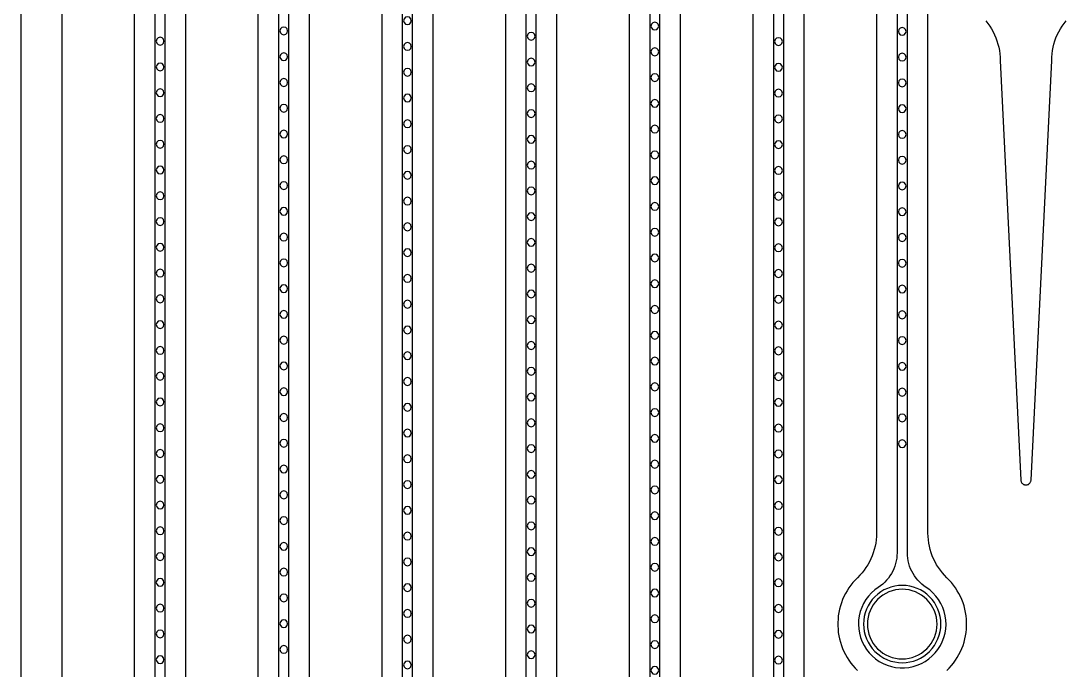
# Model space of a CAD drawing. Header units: metres. Extents: x -1805 to 1655, y -683 to 39617.
# Drawn here: x 2 to 204.8, y 689.5 to 815.4 of the extents above; entities that cross this region are included whole.
import ezdxf

# ---------------------------------------------------------------- set-up
doc = ezdxf.new("R2010")
doc.units = ezdxf.units.M
for name, color, linetype in [('Etching', 5, 'CONTINUOUS'), ('IONP', 7, 'CONTINUOUS'), ('Metal', 4, 'CONTINUOUS'), ('pad_etching', 1, 'CONTINUOUS'), ('PEDOT_SIROF', 6, 'CONTINUOUS')]:
    doc.layers.add(name, color=color, linetype=linetype)

msp = doc.modelspace()

# ---------------------------------------------------------------- linework, layer by layer
at = {"layer": 'Etching'}
for points in [[(24, 9134.24), (24, -45.85)], [(34, -45.85), (34, 9134.24)], [(48, 9134.24), (48, 81.13)], [(58, 81.13), (58, 9134.24)], [(72, 9134.24), (72, 208.12)], [(82, 208.12), (82, 9134.24)], [(96, 9134.24), (96, 335.1)], [(106, 335.1), (106, 9134.24)], [(120, 9134.24), (120, 462.09)], [(130, 462.09), (130, 9134.24)], [(144, 9134.24), (144, 589.07)], [(154, 589.07), (154, 9134.24)], [(168, 9134.24), (168, 716.05), (167.98, 715.41), (167.93, 714.77), (167.85, 714.13), (167.73, 713.5), (167.57, 712.88), (167.38, 712.26), (167.17, 711.66), (166.91, 711.07), (166.63, 710.49), (166.32, 709.93), (165.97, 709.38), (165.6, 708.86), (165.2, 708.35), (164.78, 707.87), (164.33, 707.41), (163.87, 706.95), (163.44, 706.47), (163.04, 705.96), (162.66, 705.43), (162.31, 704.89), (161.99, 704.33), (161.7, 703.75), (161.43, 703.15), (161.2, 702.55), (161.01, 701.93), (160.84, 701.3), (160.71, 700.67), (160.6, 700.03), (160.54, 699.38), (160.5, 698.74), (160.5, 698.09), (160.54, 697.44), (160.6, 696.8), (160.71, 696.16), (160.84, 695.52), (161.01, 694.9), (161.2, 694.28), (161.43, 693.67), (161.7, 693.08), (161.99, 692.5), (162.31, 691.94), (162.66, 691.39), (163.04, 690.86), (163.44, 690.36), (163.87, 689.87), (164.33, 689.41)], [(181.67, 689.41), (182.13, 689.87), (182.56, 690.36), (182.96, 690.86), (183.34, 691.39), (183.69, 691.94), (184.01, 692.5), (184.3, 693.08), (184.57, 693.67), (184.8, 694.28), (184.99, 694.9), (185.16, 695.52), (185.29, 696.16), (185.4, 696.8), (185.46, 697.44), (185.5, 698.09), (185.5, 698.74), (185.46, 699.38), (185.4, 700.03), (185.29, 700.67), (185.16, 701.3), (184.99, 701.93), (184.8, 702.55), (184.57, 703.15), (184.3, 703.75), (184.01, 704.33), (183.69, 704.89), (183.34, 705.43), (182.96, 705.96), (182.56, 706.47), (182.13, 706.95), (181.67, 707.41), (181.22, 707.87), (180.8, 708.35), (180.4, 708.86), (180.03, 709.38), (179.68, 709.93), (179.37, 710.49), (179.09, 711.07), (178.83, 711.66), (178.62, 712.26), (178.43, 712.88), (178.27, 713.5), (178.15, 714.13), (178.07, 714.77), (178.02, 715.41), (178, 716.05), (178, 9134.24)], [(10, -202.71), (10, 4155.73)], [(189.2, 815.46), (189.6, 814.95), (189.97, 814.43), (190.32, 813.88), (190.63, 813.32), (190.91, 812.74), (191.17, 812.15), (191.38, 811.55), (191.57, 810.93), (191.73, 810.31), (191.85, 809.68), (191.93, 809.04), (191.98, 808.4), (192, 807.75), (196, 726.35), (196.02, 726.22), (196.05, 726.1), (196.09, 725.98), (196.15, 725.87), (196.22, 725.77), (196.31, 725.67), (196.41, 725.59), (196.51, 725.52), (196.63, 725.47), (196.75, 725.43), (196.87, 725.4), (197, 725.4), (197.13, 725.4), (197.25, 725.43), (197.37, 725.47), (197.49, 725.52), (197.59, 725.59), (197.69, 725.67), (197.78, 725.77), (197.85, 725.87), (197.91, 725.98), (197.95, 726.1), (197.98, 726.22), (198, 726.35), (202, 807.75), (202.02, 808.4), (202.07, 809.04), (202.15, 809.68), (202.27, 810.31), (202.43, 810.93), (202.62, 811.55), (202.83, 812.15), (203.09, 812.74), (203.37, 813.32), (203.68, 813.88), (204.03, 814.43), (204.4, 814.95), (204.8, 815.46)]]:
    msp.add_lwpolyline(points, dxfattribs=at)
at = {"layer": 'IONP'}
for points in [[(77.75, 815.48), (77.65, 815.85), (77.38, 816.13), (77, 816.23), (76.62, 816.13), (76.35, 815.85), (76.25, 815.48), (76.35, 815.1), (76.62, 814.83), (77, 814.73), (77.38, 814.83), (77.65, 815.1), (77.75, 815.48)], [(53.75, 813.49), (53.65, 813.87), (53.38, 814.14), (53, 814.24), (52.62, 814.14), (52.35, 813.87), (52.25, 813.49), (52.35, 813.12), (52.62, 812.84), (53, 812.74), (53.38, 812.84), (53.65, 813.12), (53.75, 813.49)], [(125.75, 814.44), (125.65, 814.82), (125.38, 815.09), (125, 815.19), (124.62, 815.09), (124.35, 814.82), (124.25, 814.44), (124.35, 814.07), (124.62, 813.79), (125, 813.69), (125.38, 813.79), (125.65, 814.07), (125.75, 814.44)], [(173.75, 813.41), (173.65, 813.79), (173.38, 814.06), (173, 814.16), (172.62, 814.06), (172.35, 813.79), (172.25, 813.41), (172.35, 813.04), (172.62, 812.76), (173, 812.66), (173.38, 812.76), (173.65, 813.04), (173.75, 813.41)], [(29.75, 811.51), (29.65, 811.88), (29.38, 812.16), (29, 812.26), (28.62, 812.16), (28.35, 811.88), (28.25, 811.51), (28.35, 811.13), (28.62, 810.86), (29, 810.76), (29.38, 810.86), (29.65, 811.13), (29.75, 811.51)], [(77.75, 810.48), (77.65, 810.85), (77.38, 811.13), (77, 811.23), (76.62, 811.13), (76.35, 810.85), (76.25, 810.48), (76.35, 810.1), (76.62, 809.83), (77, 809.73), (77.38, 809.83), (77.65, 810.1), (77.75, 810.48)], [(101.75, 812.46), (101.65, 812.84), (101.38, 813.11), (101, 813.21), (100.62, 813.11), (100.35, 812.84), (100.25, 812.46), (100.35, 812.09), (100.62, 811.81), (101, 811.71), (101.38, 811.81), (101.65, 812.09), (101.75, 812.46)], [(149.75, 811.43), (149.65, 811.8), (149.38, 812.08), (149, 812.18), (148.62, 812.08), (148.35, 811.8), (148.25, 811.43), (148.35, 811.05), (148.62, 810.78), (149, 810.68), (149.38, 810.78), (149.65, 811.05), (149.75, 811.43)], [(53.75, 808.49), (53.65, 808.87), (53.38, 809.14), (53, 809.24), (52.62, 809.14), (52.35, 808.87), (52.25, 808.49), (52.35, 808.12), (52.62, 807.84), (53, 807.74), (53.38, 807.84), (53.65, 808.12), (53.75, 808.49)], [(125.75, 809.44), (125.65, 809.82), (125.38, 810.09), (125, 810.19), (124.62, 810.09), (124.35, 809.82), (124.25, 809.44), (124.35, 809.07), (124.62, 808.79), (125, 808.69), (125.38, 808.79), (125.65, 809.07), (125.75, 809.44)], [(173.75, 808.41), (173.65, 808.79), (173.38, 809.06), (173, 809.16), (172.62, 809.06), (172.35, 808.79), (172.25, 808.41), (172.35, 808.04), (172.62, 807.76), (173, 807.66), (173.38, 807.76), (173.65, 808.04), (173.75, 808.41)], [(29.75, 806.51), (29.65, 806.88), (29.38, 807.16), (29, 807.26), (28.62, 807.16), (28.35, 806.88), (28.25, 806.51), (28.35, 806.13), (28.62, 805.86), (29, 805.76), (29.38, 805.86), (29.65, 806.13), (29.75, 806.51)], [(101.75, 807.46), (101.65, 807.84), (101.38, 808.11), (101, 808.21), (100.62, 808.11), (100.35, 807.84), (100.25, 807.46), (100.35, 807.09), (100.62, 806.81), (101, 806.71), (101.38, 806.81), (101.65, 807.09), (101.75, 807.46)], [(149.75, 806.43), (149.65, 806.8), (149.38, 807.08), (149, 807.18), (148.62, 807.08), (148.35, 806.8), (148.25, 806.43), (148.35, 806.05), (148.62, 805.78), (149, 805.68), (149.38, 805.78), (149.65, 806.05), (149.75, 806.43)], [(77.75, 805.48), (77.65, 805.85), (77.38, 806.13), (77, 806.23), (76.62, 806.13), (76.35, 805.85), (76.25, 805.48), (76.35, 805.1), (76.62, 804.83), (77, 804.73), (77.38, 804.83), (77.65, 805.1), (77.75, 805.48)], [(125.75, 804.44), (125.65, 804.82), (125.38, 805.09), (125, 805.19), (124.62, 805.09), (124.35, 804.82), (124.25, 804.44), (124.35, 804.07), (124.62, 803.79), (125, 803.69), (125.38, 803.79), (125.65, 804.07), (125.75, 804.44)], [(53.75, 803.49), (53.65, 803.87), (53.38, 804.14), (53, 804.24), (52.62, 804.14), (52.35, 803.87), (52.25, 803.49), (52.35, 803.12), (52.62, 802.84), (53, 802.74), (53.38, 802.84), (53.65, 803.12), (53.75, 803.49)], [(101.75, 802.46), (101.65, 802.84), (101.38, 803.11), (101, 803.21), (100.62, 803.11), (100.35, 802.84), (100.25, 802.46), (100.35, 802.09), (100.62, 801.81), (101, 801.71), (101.38, 801.81), (101.65, 802.09), (101.75, 802.46)], [(173.75, 803.41), (173.65, 803.79), (173.38, 804.06), (173, 804.16), (172.62, 804.06), (172.35, 803.79), (172.25, 803.41), (172.35, 803.04), (172.62, 802.76), (173, 802.66), (173.38, 802.76), (173.65, 803.04), (173.75, 803.41)], [(29.75, 801.51), (29.65, 801.88), (29.38, 802.16), (29, 802.26), (28.62, 802.16), (28.35, 801.88), (28.25, 801.51), (28.35, 801.13), (28.62, 800.86), (29, 800.76), (29.38, 800.86), (29.65, 801.13), (29.75, 801.51)], [(77.75, 800.48), (77.65, 800.85), (77.38, 801.13), (77, 801.23), (76.62, 801.13), (76.35, 800.85), (76.25, 800.48), (76.35, 800.1), (76.62, 799.83), (77, 799.73), (77.38, 799.83), (77.65, 800.1), (77.75, 800.48)], [(149.75, 801.43), (149.65, 801.8), (149.38, 802.08), (149, 802.18), (148.62, 802.08), (148.35, 801.8), (148.25, 801.43), (148.35, 801.05), (148.62, 800.78), (149, 800.68), (149.38, 800.78), (149.65, 801.05), (149.75, 801.43)], [(53.75, 798.49), (53.65, 798.87), (53.38, 799.14), (53, 799.24), (52.62, 799.14), (52.35, 798.87), (52.25, 798.49), (52.35, 798.12), (52.62, 797.84), (53, 797.74), (53.38, 797.84), (53.65, 798.12), (53.75, 798.49)], [(125.75, 799.44), (125.65, 799.82), (125.38, 800.09), (125, 800.19), (124.62, 800.09), (124.35, 799.82), (124.25, 799.44), (124.35, 799.07), (124.62, 798.79), (125, 798.69), (125.38, 798.79), (125.65, 799.07), (125.75, 799.44)], [(173.75, 798.41), (173.65, 798.79), (173.38, 799.06), (173, 799.16), (172.62, 799.06), (172.35, 798.79), (172.25, 798.41), (172.35, 798.04), (172.62, 797.76), (173, 797.66), (173.38, 797.76), (173.65, 798.04), (173.75, 798.41)], [(29.75, 796.51), (29.65, 796.88), (29.38, 797.16), (29, 797.26), (28.62, 797.16), (28.35, 796.88), (28.25, 796.51), (28.35, 796.13), (28.62, 795.86), (29, 795.76), (29.38, 795.86), (29.65, 796.13), (29.75, 796.51)], [(101.75, 797.46), (101.65, 797.84), (101.38, 798.11), (101, 798.21), (100.62, 798.11), (100.35, 797.84), (100.25, 797.46), (100.35, 797.09), (100.62, 796.81), (101, 796.71), (101.38, 796.81), (101.65, 797.09), (101.75, 797.46)], [(149.75, 796.43), (149.65, 796.8), (149.38, 797.08), (149, 797.18), (148.62, 797.08), (148.35, 796.8), (148.25, 796.43), (148.35, 796.05), (148.62, 795.78), (149, 795.68), (149.38, 795.78), (149.65, 796.05), (149.75, 796.43)], [(77.75, 795.48), (77.65, 795.85), (77.38, 796.13), (77, 796.23), (76.62, 796.13), (76.35, 795.85), (76.25, 795.48), (76.35, 795.1), (76.62, 794.83), (77, 794.73), (77.38, 794.83), (77.65, 795.1), (77.75, 795.48)], [(125.75, 794.44), (125.65, 794.82), (125.38, 795.09), (125, 795.19), (124.62, 795.09), (124.35, 794.82), (124.25, 794.44), (124.35, 794.07), (124.62, 793.79), (125, 793.69), (125.38, 793.79), (125.65, 794.07), (125.75, 794.44)], [(53.75, 793.49), (53.65, 793.87), (53.38, 794.14), (53, 794.24), (52.62, 794.14), (52.35, 793.87), (52.25, 793.49), (52.35, 793.12), (52.62, 792.84), (53, 792.74), (53.38, 792.84), (53.65, 793.12), (53.75, 793.49)], [(101.75, 792.46), (101.65, 792.84), (101.38, 793.11), (101, 793.21), (100.62, 793.11), (100.35, 792.84), (100.25, 792.46), (100.35, 792.09), (100.62, 791.81), (101, 791.71), (101.38, 791.81), (101.65, 792.09), (101.75, 792.46)], [(173.75, 793.41), (173.65, 793.79), (173.38, 794.06), (173, 794.16), (172.62, 794.06), (172.35, 793.79), (172.25, 793.41), (172.35, 793.04), (172.62, 792.76), (173, 792.66), (173.38, 792.76), (173.65, 793.04), (173.75, 793.41)], [(29.75, 791.51), (29.65, 791.88), (29.38, 792.16), (29, 792.26), (28.62, 792.16), (28.35, 791.88), (28.25, 791.51), (28.35, 791.13), (28.62, 790.86), (29, 790.76), (29.38, 790.86), (29.65, 791.13), (29.75, 791.51)], [(77.75, 790.48), (77.65, 790.85), (77.38, 791.13), (77, 791.23), (76.62, 791.13), (76.35, 790.85), (76.25, 790.48), (76.35, 790.1), (76.62, 789.83), (77, 789.73), (77.38, 789.83), (77.65, 790.1), (77.75, 790.48)], [(149.75, 791.43), (149.65, 791.8), (149.38, 792.08), (149, 792.18), (148.62, 792.08), (148.35, 791.8), (148.25, 791.43), (148.35, 791.05), (148.62, 790.78), (149, 790.68), (149.38, 790.78), (149.65, 791.05), (149.75, 791.43)], [(53.75, 788.49), (53.65, 788.87), (53.38, 789.14), (53, 789.24), (52.62, 789.14), (52.35, 788.87), (52.25, 788.49), (52.35, 788.12), (52.62, 787.84), (53, 787.74), (53.38, 787.84), (53.65, 788.12), (53.75, 788.49)], [(125.75, 789.44), (125.65, 789.82), (125.38, 790.09), (125, 790.19), (124.62, 790.09), (124.35, 789.82), (124.25, 789.44), (124.35, 789.07), (124.62, 788.79), (125, 788.69), (125.38, 788.79), (125.65, 789.07), (125.75, 789.44)], [(173.75, 788.41), (173.65, 788.79), (173.38, 789.06), (173, 789.16), (172.62, 789.06), (172.35, 788.79), (172.25, 788.41), (172.35, 788.04), (172.62, 787.76), (173, 787.66), (173.38, 787.76), (173.65, 788.04), (173.75, 788.41)], [(29.75, 786.51), (29.65, 786.88), (29.38, 787.16), (29, 787.26), (28.62, 787.16), (28.35, 786.88), (28.25, 786.51), (28.35, 786.13), (28.62, 785.86), (29, 785.76), (29.38, 785.86), (29.65, 786.13), (29.75, 786.51)], [(101.75, 787.46), (101.65, 787.84), (101.38, 788.11), (101, 788.21), (100.62, 788.11), (100.35, 787.84), (100.25, 787.46), (100.35, 787.09), (100.62, 786.81), (101, 786.71), (101.38, 786.81), (101.65, 787.09), (101.75, 787.46)], [(149.75, 786.43), (149.65, 786.8), (149.38, 787.08), (149, 787.18), (148.62, 787.08), (148.35, 786.8), (148.25, 786.43), (148.35, 786.05), (148.62, 785.78), (149, 785.68), (149.38, 785.78), (149.65, 786.05), (149.75, 786.43)], [(77.75, 785.48), (77.65, 785.85), (77.38, 786.13), (77, 786.23), (76.62, 786.13), (76.35, 785.85), (76.25, 785.48), (76.35, 785.1), (76.62, 784.83), (77, 784.73), (77.38, 784.83), (77.65, 785.1), (77.75, 785.48)], [(125.75, 784.44), (125.65, 784.82), (125.38, 785.09), (125, 785.19), (124.62, 785.09), (124.35, 784.82), (124.25, 784.44), (124.35, 784.07), (124.62, 783.79), (125, 783.69), (125.38, 783.79), (125.65, 784.07), (125.75, 784.44)], [(53.75, 783.49), (53.65, 783.87), (53.38, 784.14), (53, 784.24), (52.62, 784.14), (52.35, 783.87), (52.25, 783.49), (52.35, 783.12), (52.62, 782.84), (53, 782.74), (53.38, 782.84), (53.65, 783.12), (53.75, 783.49)], [(101.75, 782.46), (101.65, 782.84), (101.38, 783.11), (101, 783.21), (100.62, 783.11), (100.35, 782.84), (100.25, 782.46), (100.35, 782.09), (100.62, 781.81), (101, 781.71), (101.38, 781.81), (101.65, 782.09), (101.75, 782.46)], [(173.75, 783.41), (173.65, 783.79), (173.38, 784.06), (173, 784.16), (172.62, 784.06), (172.35, 783.79), (172.25, 783.41), (172.35, 783.04), (172.62, 782.76), (173, 782.66), (173.38, 782.76), (173.65, 783.04), (173.75, 783.41)], [(29.75, 781.51), (29.65, 781.88), (29.38, 782.16), (29, 782.26), (28.62, 782.16), (28.35, 781.88), (28.25, 781.51), (28.35, 781.13), (28.62, 780.86), (29, 780.76), (29.38, 780.86), (29.65, 781.13), (29.75, 781.51)], [(77.75, 780.48), (77.65, 780.85), (77.38, 781.13), (77, 781.23), (76.62, 781.13), (76.35, 780.85), (76.25, 780.48), (76.35, 780.1), (76.62, 779.83), (77, 779.73), (77.38, 779.83), (77.65, 780.1), (77.75, 780.48)], [(149.75, 781.43), (149.65, 781.8), (149.38, 782.08), (149, 782.18), (148.62, 782.08), (148.35, 781.8), (148.25, 781.43), (148.35, 781.05), (148.62, 780.78), (149, 780.68), (149.38, 780.78), (149.65, 781.05), (149.75, 781.43)], [(53.75, 778.49), (53.65, 778.87), (53.38, 779.14), (53, 779.24), (52.62, 779.14), (52.35, 778.87), (52.25, 778.49), (52.35, 778.12), (52.62, 777.84), (53, 777.74), (53.38, 777.84), (53.65, 778.12), (53.75, 778.49)], [(125.75, 779.44), (125.65, 779.82), (125.38, 780.09), (125, 780.19), (124.62, 780.09), (124.35, 779.82), (124.25, 779.44), (124.35, 779.07), (124.62, 778.79), (125, 778.69), (125.38, 778.79), (125.65, 779.07), (125.75, 779.44)], [(173.75, 778.41), (173.65, 778.79), (173.38, 779.06), (173, 779.16), (172.62, 779.06), (172.35, 778.79), (172.25, 778.41), (172.35, 778.04), (172.62, 777.76), (173, 777.66), (173.38, 777.76), (173.65, 778.04), (173.75, 778.41)], [(29.75, 776.51), (29.65, 776.88), (29.38, 777.16), (29, 777.26), (28.62, 777.16), (28.35, 776.88), (28.25, 776.51), (28.35, 776.13), (28.62, 775.86), (29, 775.76), (29.38, 775.86), (29.65, 776.13), (29.75, 776.51)], [(101.75, 777.46), (101.65, 777.84), (101.38, 778.11), (101, 778.21), (100.62, 778.11), (100.35, 777.84), (100.25, 777.46), (100.35, 777.09), (100.62, 776.81), (101, 776.71), (101.38, 776.81), (101.65, 777.09), (101.75, 777.46)], [(149.75, 776.43), (149.65, 776.8), (149.38, 777.08), (149, 777.18), (148.62, 777.08), (148.35, 776.8), (148.25, 776.43), (148.35, 776.05), (148.62, 775.78), (149, 775.68), (149.38, 775.78), (149.65, 776.05), (149.75, 776.43)], [(77.75, 775.48), (77.65, 775.85), (77.38, 776.13), (77, 776.23), (76.62, 776.13), (76.35, 775.85), (76.25, 775.48), (76.35, 775.1), (76.62, 774.83), (77, 774.73), (77.38, 774.83), (77.65, 775.1), (77.75, 775.48)], [(125.75, 774.44), (125.65, 774.82), (125.38, 775.09), (125, 775.19), (124.62, 775.09), (124.35, 774.82), (124.25, 774.44), (124.35, 774.07), (124.62, 773.79), (125, 773.69), (125.38, 773.79), (125.65, 774.07), (125.75, 774.44)], [(53.75, 773.49), (53.65, 773.87), (53.38, 774.14), (53, 774.24), (52.62, 774.14), (52.35, 773.87), (52.25, 773.49), (52.35, 773.12), (52.62, 772.84), (53, 772.74), (53.38, 772.84), (53.65, 773.12), (53.75, 773.49)], [(101.75, 772.46), (101.65, 772.84), (101.38, 773.11), (101, 773.21), (100.62, 773.11), (100.35, 772.84), (100.25, 772.46), (100.35, 772.09), (100.62, 771.81), (101, 771.71), (101.38, 771.81), (101.65, 772.09), (101.75, 772.46)], [(173.75, 773.41), (173.65, 773.79), (173.38, 774.06), (173, 774.16), (172.62, 774.06), (172.35, 773.79), (172.25, 773.41), (172.35, 773.04), (172.62, 772.76), (173, 772.66), (173.38, 772.76), (173.65, 773.04), (173.75, 773.41)], [(29.75, 771.51), (29.65, 771.88), (29.38, 772.16), (29, 772.26), (28.62, 772.16), (28.35, 771.88), (28.25, 771.51), (28.35, 771.13), (28.62, 770.86), (29, 770.76), (29.38, 770.86), (29.65, 771.13), (29.75, 771.51)], [(77.75, 770.48), (77.65, 770.85), (77.38, 771.13), (77, 771.23), (76.62, 771.13), (76.35, 770.85), (76.25, 770.48), (76.35, 770.1), (76.62, 769.83), (77, 769.73), (77.38, 769.83), (77.65, 770.1), (77.75, 770.48)], [(149.75, 771.43), (149.65, 771.8), (149.38, 772.08), (149, 772.18), (148.62, 772.08), (148.35, 771.8), (148.25, 771.43), (148.35, 771.05), (148.62, 770.78), (149, 770.68), (149.38, 770.78), (149.65, 771.05), (149.75, 771.43)], [(53.75, 768.49), (53.65, 768.87), (53.38, 769.14), (53, 769.24), (52.62, 769.14), (52.35, 768.87), (52.25, 768.49), (52.35, 768.12), (52.62, 767.84), (53, 767.74), (53.38, 767.84), (53.65, 768.12), (53.75, 768.49)], [(125.75, 769.44), (125.65, 769.82), (125.38, 770.09), (125, 770.19), (124.62, 770.09), (124.35, 769.82), (124.25, 769.44), (124.35, 769.07), (124.62, 768.79), (125, 768.69), (125.38, 768.79), (125.65, 769.07), (125.75, 769.44)], [(173.75, 768.41), (173.65, 768.79), (173.38, 769.06), (173, 769.16), (172.62, 769.06), (172.35, 768.79), (172.25, 768.41), (172.35, 768.04), (172.62, 767.76), (173, 767.66), (173.38, 767.76), (173.65, 768.04), (173.75, 768.41)], [(29.75, 766.51), (29.65, 766.88), (29.38, 767.16), (29, 767.26), (28.62, 767.16), (28.35, 766.88), (28.25, 766.51), (28.35, 766.13), (28.62, 765.86), (29, 765.76), (29.38, 765.86), (29.65, 766.13), (29.75, 766.51)], [(101.75, 767.46), (101.65, 767.84), (101.38, 768.11), (101, 768.21), (100.62, 768.11), (100.35, 767.84), (100.25, 767.46), (100.35, 767.09), (100.62, 766.81), (101, 766.71), (101.38, 766.81), (101.65, 767.09), (101.75, 767.46)], [(149.75, 766.43), (149.65, 766.8), (149.38, 767.08), (149, 767.18), (148.62, 767.08), (148.35, 766.8), (148.25, 766.43), (148.35, 766.05), (148.62, 765.78), (149, 765.68), (149.38, 765.78), (149.65, 766.05), (149.75, 766.43)], [(77.75, 765.48), (77.65, 765.85), (77.38, 766.13), (77, 766.23), (76.62, 766.13), (76.35, 765.85), (76.25, 765.48), (76.35, 765.1), (76.62, 764.83), (77, 764.73), (77.38, 764.83), (77.65, 765.1), (77.75, 765.48)], [(125.75, 764.44), (125.65, 764.82), (125.38, 765.09), (125, 765.19), (124.62, 765.09), (124.35, 764.82), (124.25, 764.44), (124.35, 764.07), (124.62, 763.79), (125, 763.69), (125.38, 763.79), (125.65, 764.07), (125.75, 764.44)], [(53.75, 763.49), (53.65, 763.87), (53.38, 764.14), (53, 764.24), (52.62, 764.14), (52.35, 763.87), (52.25, 763.49), (52.35, 763.12), (52.62, 762.84), (53, 762.74), (53.38, 762.84), (53.65, 763.12), (53.75, 763.49)], [(101.75, 762.46), (101.65, 762.84), (101.38, 763.11), (101, 763.21), (100.62, 763.11), (100.35, 762.84), (100.25, 762.46), (100.35, 762.09), (100.62, 761.81), (101, 761.71), (101.38, 761.81), (101.65, 762.09), (101.75, 762.46)], [(173.75, 763.41), (173.65, 763.79), (173.38, 764.06), (173, 764.16), (172.62, 764.06), (172.35, 763.79), (172.25, 763.41), (172.35, 763.04), (172.62, 762.76), (173, 762.66), (173.38, 762.76), (173.65, 763.04), (173.75, 763.41)], [(29.75, 761.51), (29.65, 761.88), (29.38, 762.16), (29, 762.26), (28.62, 762.16), (28.35, 761.88), (28.25, 761.51), (28.35, 761.13), (28.62, 760.86), (29, 760.76), (29.38, 760.86), (29.65, 761.13), (29.75, 761.51)], [(77.75, 760.48), (77.65, 760.85), (77.38, 761.13), (77, 761.23), (76.62, 761.13), (76.35, 760.85), (76.25, 760.48), (76.35, 760.1), (76.62, 759.83), (77, 759.73), (77.38, 759.83), (77.65, 760.1), (77.75, 760.48)], [(149.75, 761.43), (149.65, 761.8), (149.38, 762.08), (149, 762.18), (148.62, 762.08), (148.35, 761.8), (148.25, 761.43), (148.35, 761.05), (148.62, 760.78), (149, 760.68), (149.38, 760.78), (149.65, 761.05), (149.75, 761.43)], [(53.75, 758.49), (53.65, 758.87), (53.38, 759.14), (53, 759.24), (52.62, 759.14), (52.35, 758.87), (52.25, 758.49), (52.35, 758.12), (52.62, 757.84), (53, 757.74), (53.38, 757.84), (53.65, 758.12), (53.75, 758.49)], [(125.75, 759.44), (125.65, 759.82), (125.38, 760.09), (125, 760.19), (124.62, 760.09), (124.35, 759.82), (124.25, 759.44), (124.35, 759.07), (124.62, 758.79), (125, 758.69), (125.38, 758.79), (125.65, 759.07), (125.75, 759.44)], [(173.75, 758.41), (173.65, 758.79), (173.38, 759.06), (173, 759.16), (172.62, 759.06), (172.35, 758.79), (172.25, 758.41), (172.35, 758.04), (172.62, 757.76), (173, 757.66), (173.38, 757.76), (173.65, 758.04), (173.75, 758.41)], [(29.75, 756.51), (29.65, 756.88), (29.38, 757.16), (29, 757.26), (28.62, 757.16), (28.35, 756.88), (28.25, 756.51), (28.35, 756.13), (28.62, 755.86), (29, 755.76), (29.38, 755.86), (29.65, 756.13), (29.75, 756.51)], [(101.75, 757.46), (101.65, 757.84), (101.38, 758.11), (101, 758.21), (100.62, 758.11), (100.35, 757.84), (100.25, 757.46), (100.35, 757.09), (100.62, 756.81), (101, 756.71), (101.38, 756.81), (101.65, 757.09), (101.75, 757.46)], [(149.75, 756.43), (149.65, 756.8), (149.38, 757.08), (149, 757.18), (148.62, 757.08), (148.35, 756.8), (148.25, 756.43), (148.35, 756.05), (148.62, 755.78), (149, 755.68), (149.38, 755.78), (149.65, 756.05), (149.75, 756.43)], [(77.75, 755.48), (77.65, 755.85), (77.38, 756.13), (77, 756.23), (76.62, 756.13), (76.35, 755.85), (76.25, 755.48), (76.35, 755.1), (76.62, 754.83), (77, 754.73), (77.38, 754.83), (77.65, 755.1), (77.75, 755.48)], [(125.75, 754.44), (125.65, 754.82), (125.38, 755.09), (125, 755.19), (124.62, 755.09), (124.35, 754.82), (124.25, 754.44), (124.35, 754.07), (124.62, 753.79), (125, 753.69), (125.38, 753.79), (125.65, 754.07), (125.75, 754.44)], [(53.75, 753.49), (53.65, 753.87), (53.38, 754.14), (53, 754.24), (52.62, 754.14), (52.35, 753.87), (52.25, 753.49), (52.35, 753.12), (52.62, 752.84), (53, 752.74), (53.38, 752.84), (53.65, 753.12), (53.75, 753.49)], [(101.75, 752.46), (101.65, 752.84), (101.38, 753.11), (101, 753.21), (100.62, 753.11), (100.35, 752.84), (100.25, 752.46), (100.35, 752.09), (100.62, 751.81), (101, 751.71), (101.38, 751.81), (101.65, 752.09), (101.75, 752.46)], [(173.75, 753.41), (173.65, 753.79), (173.38, 754.06), (173, 754.16), (172.62, 754.06), (172.35, 753.79), (172.25, 753.41), (172.35, 753.04), (172.62, 752.76), (173, 752.66), (173.38, 752.76), (173.65, 753.04), (173.75, 753.41)], [(29.75, 751.51), (29.65, 751.88), (29.38, 752.16), (29, 752.26), (28.62, 752.16), (28.35, 751.88), (28.25, 751.51), (28.35, 751.13), (28.62, 750.86), (29, 750.76), (29.38, 750.86), (29.65, 751.13), (29.75, 751.51)], [(77.75, 750.48), (77.65, 750.85), (77.38, 751.13), (77, 751.23), (76.62, 751.13), (76.35, 750.85), (76.25, 750.48), (76.35, 750.1), (76.62, 749.83), (77, 749.73), (77.38, 749.83), (77.65, 750.1), (77.75, 750.48)], [(149.75, 751.43), (149.65, 751.8), (149.38, 752.08), (149, 752.18), (148.62, 752.08), (148.35, 751.8), (148.25, 751.43), (148.35, 751.05), (148.62, 750.78), (149, 750.68), (149.38, 750.78), (149.65, 751.05), (149.75, 751.43)], [(53.75, 748.49), (53.65, 748.87), (53.38, 749.14), (53, 749.24), (52.62, 749.14), (52.35, 748.87), (52.25, 748.49), (52.35, 748.12), (52.62, 747.84), (53, 747.74), (53.38, 747.84), (53.65, 748.12), (53.75, 748.49)], [(125.75, 749.44), (125.65, 749.82), (125.38, 750.09), (125, 750.19), (124.62, 750.09), (124.35, 749.82), (124.25, 749.44), (124.35, 749.07), (124.62, 748.79), (125, 748.69), (125.38, 748.79), (125.65, 749.07), (125.75, 749.44)], [(173.75, 748.41), (173.65, 748.79), (173.38, 749.06), (173, 749.16), (172.62, 749.06), (172.35, 748.79), (172.25, 748.41), (172.35, 748.04), (172.62, 747.76), (173, 747.66), (173.38, 747.76), (173.65, 748.04), (173.75, 748.41)], [(29.75, 746.51), (29.65, 746.88), (29.38, 747.16), (29, 747.26), (28.62, 747.16), (28.35, 746.88), (28.25, 746.51), (28.35, 746.13), (28.62, 745.86), (29, 745.76), (29.38, 745.86), (29.65, 746.13), (29.75, 746.51)], [(101.75, 747.46), (101.65, 747.84), (101.38, 748.11), (101, 748.21), (100.62, 748.11), (100.35, 747.84), (100.25, 747.46), (100.35, 747.09), (100.62, 746.81), (101, 746.71), (101.38, 746.81), (101.65, 747.09), (101.75, 747.46)], [(149.75, 746.43), (149.65, 746.8), (149.38, 747.08), (149, 747.18), (148.62, 747.08), (148.35, 746.8), (148.25, 746.43), (148.35, 746.05), (148.62, 745.78), (149, 745.68), (149.38, 745.78), (149.65, 746.05), (149.75, 746.43)], [(77.75, 745.48), (77.65, 745.85), (77.38, 746.13), (77, 746.23), (76.62, 746.13), (76.35, 745.85), (76.25, 745.48), (76.35, 745.1), (76.62, 744.83), (77, 744.73), (77.38, 744.83), (77.65, 745.1), (77.75, 745.48)], [(125.75, 744.44), (125.65, 744.82), (125.38, 745.09), (125, 745.19), (124.62, 745.09), (124.35, 744.82), (124.25, 744.44), (124.35, 744.07), (124.62, 743.79), (125, 743.69), (125.38, 743.79), (125.65, 744.07), (125.75, 744.44)], [(29.75, 741.51), (29.65, 741.88), (29.38, 742.16), (29, 742.26), (28.62, 742.16), (28.35, 741.88), (28.25, 741.51), (28.35, 741.13), (28.62, 740.86), (29, 740.76), (29.38, 740.86), (29.65, 741.13), (29.75, 741.51)], [(53.75, 743.49), (53.65, 743.87), (53.38, 744.14), (53, 744.24), (52.62, 744.14), (52.35, 743.87), (52.25, 743.49), (52.35, 743.12), (52.62, 742.84), (53, 742.74), (53.38, 742.84), (53.65, 743.12), (53.75, 743.49)], [(101.75, 742.46), (101.65, 742.84), (101.38, 743.11), (101, 743.21), (100.62, 743.11), (100.35, 742.84), (100.25, 742.46), (100.35, 742.09), (100.62, 741.81), (101, 741.71), (101.38, 741.81), (101.65, 742.09), (101.75, 742.46)], [(173.75, 743.41), (173.65, 743.79), (173.38, 744.06), (173, 744.16), (172.62, 744.06), (172.35, 743.79), (172.25, 743.41), (172.35, 743.04), (172.62, 742.76), (173, 742.66), (173.38, 742.76), (173.65, 743.04), (173.75, 743.41)], [(77.75, 740.48), (77.65, 740.85), (77.38, 741.13), (77, 741.23), (76.62, 741.13), (76.35, 740.85), (76.25, 740.48), (76.35, 740.1), (76.62, 739.83), (77, 739.73), (77.38, 739.83), (77.65, 740.1), (77.75, 740.48)], [(149.75, 741.43), (149.65, 741.8), (149.38, 742.08), (149, 742.18), (148.62, 742.08), (148.35, 741.8), (148.25, 741.43), (148.35, 741.05), (148.62, 740.78), (149, 740.68), (149.38, 740.78), (149.65, 741.05), (149.75, 741.43)], [(53.75, 738.49), (53.65, 738.87), (53.38, 739.14), (53, 739.24), (52.62, 739.14), (52.35, 738.87), (52.25, 738.49), (52.35, 738.12), (52.62, 737.84), (53, 737.74), (53.38, 737.84), (53.65, 738.12), (53.75, 738.49)], [(101.75, 737.46), (101.65, 737.84), (101.38, 738.11), (101, 738.21), (100.62, 738.11), (100.35, 737.84), (100.25, 737.46), (100.35, 737.09), (100.62, 736.81), (101, 736.71), (101.38, 736.81), (101.65, 737.09), (101.75, 737.46)], [(125.75, 739.44), (125.65, 739.82), (125.38, 740.09), (125, 740.19), (124.62, 740.09), (124.35, 739.82), (124.25, 739.44), (124.35, 739.07), (124.62, 738.79), (125, 738.69), (125.38, 738.79), (125.65, 739.07), (125.75, 739.44)], [(173.75, 738.41), (173.65, 738.79), (173.38, 739.06), (173, 739.16), (172.62, 739.06), (172.35, 738.79), (172.25, 738.41), (172.35, 738.04), (172.62, 737.76), (173, 737.66), (173.38, 737.76), (173.65, 738.04), (173.75, 738.41)], [(29.75, 736.51), (29.65, 736.88), (29.38, 737.16), (29, 737.26), (28.62, 737.16), (28.35, 736.88), (28.25, 736.51), (28.35, 736.13), (28.62, 735.86), (29, 735.76), (29.38, 735.86), (29.65, 736.13), (29.75, 736.51)], [(77.75, 735.48), (77.65, 735.85), (77.38, 736.13), (77, 736.23), (76.62, 736.13), (76.35, 735.85), (76.25, 735.48), (76.35, 735.1), (76.62, 734.83), (77, 734.73), (77.38, 734.83), (77.65, 735.1), (77.75, 735.48)], [(149.75, 736.43), (149.65, 736.8), (149.38, 737.08), (149, 737.18), (148.62, 737.08), (148.35, 736.8), (148.25, 736.43), (148.35, 736.05), (148.62, 735.78), (149, 735.68), (149.38, 735.78), (149.65, 736.05), (149.75, 736.43)], [(53.75, 733.49), (53.65, 733.87), (53.38, 734.14), (53, 734.24), (52.62, 734.14), (52.35, 733.87), (52.25, 733.49), (52.35, 733.12), (52.62, 732.84), (53, 732.74), (53.38, 732.84), (53.65, 733.12), (53.75, 733.49)], [(125.75, 734.44), (125.65, 734.82), (125.38, 735.09), (125, 735.19), (124.62, 735.09), (124.35, 734.82), (124.25, 734.44), (124.35, 734.07), (124.62, 733.79), (125, 733.69), (125.38, 733.79), (125.65, 734.07), (125.75, 734.44)], [(173.75, 733.41), (173.65, 733.79), (173.38, 734.06), (173, 734.16), (172.62, 734.06), (172.35, 733.79), (172.25, 733.41), (172.35, 733.04), (172.62, 732.76), (173, 732.66), (173.38, 732.76), (173.65, 733.04), (173.75, 733.41)], [(29.75, 731.51), (29.65, 731.88), (29.38, 732.16), (29, 732.26), (28.62, 732.16), (28.35, 731.88), (28.25, 731.51), (28.35, 731.13), (28.62, 730.86), (29, 730.76), (29.38, 730.86), (29.65, 731.13), (29.75, 731.51)], [(101.75, 732.46), (101.65, 732.84), (101.38, 733.11), (101, 733.21), (100.62, 733.11), (100.35, 732.84), (100.25, 732.46), (100.35, 732.09), (100.62, 731.81), (101, 731.71), (101.38, 731.81), (101.65, 732.09), (101.75, 732.46)], [(149.75, 731.43), (149.65, 731.8), (149.38, 732.08), (149, 732.18), (148.62, 732.08), (148.35, 731.8), (148.25, 731.43), (148.35, 731.05), (148.62, 730.78), (149, 730.68), (149.38, 730.78), (149.65, 731.05), (149.75, 731.43)], [(77.75, 730.48), (77.65, 730.85), (77.38, 731.13), (77, 731.23), (76.62, 731.13), (76.35, 730.85), (76.25, 730.48), (76.35, 730.1), (76.62, 729.83), (77, 729.73), (77.38, 729.83), (77.65, 730.1), (77.75, 730.48)], [(125.75, 729.44), (125.65, 729.82), (125.38, 730.09), (125, 730.19), (124.62, 730.09), (124.35, 729.82), (124.25, 729.44), (124.35, 729.07), (124.62, 728.79), (125, 728.69), (125.38, 728.79), (125.65, 729.07), (125.75, 729.44)], [(53.75, 728.49), (53.65, 728.87), (53.38, 729.14), (53, 729.24), (52.62, 729.14), (52.35, 728.87), (52.25, 728.49), (52.35, 728.12), (52.62, 727.84), (53, 727.74), (53.38, 727.84), (53.65, 728.12), (53.75, 728.49)], [(101.75, 727.46), (101.65, 727.84), (101.38, 728.11), (101, 728.21), (100.62, 728.11), (100.35, 727.84), (100.25, 727.46), (100.35, 727.09), (100.62, 726.81), (101, 726.71), (101.38, 726.81), (101.65, 727.09), (101.75, 727.46)], [(29.75, 726.51), (29.65, 726.88), (29.38, 727.16), (29, 727.26), (28.62, 727.16), (28.35, 726.88), (28.25, 726.51), (28.35, 726.13), (28.62, 725.86), (29, 725.76), (29.38, 725.86), (29.65, 726.13), (29.75, 726.51)], [(77.75, 725.48), (77.65, 725.85), (77.38, 726.13), (77, 726.23), (76.62, 726.13), (76.35, 725.85), (76.25, 725.48), (76.35, 725.1), (76.62, 724.83), (77, 724.73), (77.38, 724.83), (77.65, 725.1), (77.75, 725.48)], [(149.75, 726.43), (149.65, 726.8), (149.38, 727.08), (149, 727.18), (148.62, 727.08), (148.35, 726.8), (148.25, 726.43), (148.35, 726.05), (148.62, 725.78), (149, 725.68), (149.38, 725.78), (149.65, 726.05), (149.75, 726.43)], [(53.75, 723.49), (53.65, 723.87), (53.38, 724.14), (53, 724.24), (52.62, 724.14), (52.35, 723.87), (52.25, 723.49), (52.35, 723.12), (52.62, 722.84), (53, 722.74), (53.38, 722.84), (53.65, 723.12), (53.75, 723.49)], [(125.75, 724.44), (125.65, 724.82), (125.38, 725.09), (125, 725.19), (124.62, 725.09), (124.35, 724.82), (124.25, 724.44), (124.35, 724.07), (124.62, 723.79), (125, 723.69), (125.38, 723.79), (125.65, 724.07), (125.75, 724.44)], [(29.75, 721.51), (29.65, 721.88), (29.38, 722.16), (29, 722.26), (28.62, 722.16), (28.35, 721.88), (28.25, 721.51), (28.35, 721.13), (28.62, 720.86), (29, 720.76), (29.38, 720.86), (29.65, 721.13), (29.75, 721.51)], [(101.75, 722.46), (101.65, 722.84), (101.38, 723.11), (101, 723.21), (100.62, 723.11), (100.35, 722.84), (100.25, 722.46), (100.35, 722.09), (100.62, 721.81), (101, 721.71), (101.38, 721.81), (101.65, 722.09), (101.75, 722.46)], [(149.75, 721.43), (149.65, 721.8), (149.38, 722.08), (149, 722.18), (148.62, 722.08), (148.35, 721.8), (148.25, 721.43), (148.35, 721.05), (148.62, 720.78), (149, 720.68), (149.38, 720.78), (149.65, 721.05), (149.75, 721.43)], [(77.75, 720.48), (77.65, 720.85), (77.38, 721.13), (77, 721.23), (76.62, 721.13), (76.35, 720.85), (76.25, 720.48), (76.35, 720.1), (76.62, 719.83), (77, 719.73), (77.38, 719.83), (77.65, 720.1), (77.75, 720.48)], [(125.75, 719.44), (125.65, 719.82), (125.38, 720.09), (125, 720.19), (124.62, 720.09), (124.35, 719.82), (124.25, 719.44), (124.35, 719.07), (124.62, 718.79), (125, 718.69), (125.38, 718.79), (125.65, 719.07), (125.75, 719.44)], [(53.75, 718.49), (53.65, 718.87), (53.38, 719.14), (53, 719.24), (52.62, 719.14), (52.35, 718.87), (52.25, 718.49), (52.35, 718.12), (52.62, 717.84), (53, 717.74), (53.38, 717.84), (53.65, 718.12), (53.75, 718.49)], [(101.75, 717.46), (101.65, 717.84), (101.38, 718.11), (101, 718.21), (100.62, 718.11), (100.35, 717.84), (100.25, 717.46), (100.35, 717.09), (100.62, 716.81), (101, 716.71), (101.38, 716.81), (101.65, 717.09), (101.75, 717.46)], [(29.75, 716.51), (29.65, 716.88), (29.38, 717.16), (29, 717.26), (28.62, 717.16), (28.35, 716.88), (28.25, 716.51), (28.35, 716.13), (28.62, 715.86), (29, 715.76), (29.38, 715.86), (29.65, 716.13), (29.75, 716.51)], [(77.75, 715.48), (77.65, 715.85), (77.38, 716.13), (77, 716.23), (76.62, 716.13), (76.35, 715.85), (76.25, 715.48), (76.35, 715.1), (76.62, 714.83), (77, 714.73), (77.38, 714.83), (77.65, 715.1), (77.75, 715.48)], [(149.75, 716.43), (149.65, 716.8), (149.38, 717.08), (149, 717.18), (148.62, 717.08), (148.35, 716.8), (148.25, 716.43), (148.35, 716.05), (148.62, 715.78), (149, 715.68), (149.38, 715.78), (149.65, 716.05), (149.75, 716.43)], [(53.75, 713.49), (53.65, 713.87), (53.38, 714.14), (53, 714.24), (52.62, 714.14), (52.35, 713.87), (52.25, 713.49), (52.35, 713.12), (52.62, 712.84), (53, 712.74), (53.38, 712.84), (53.65, 713.12), (53.75, 713.49)], [(125.75, 714.44), (125.65, 714.82), (125.38, 715.09), (125, 715.19), (124.62, 715.09), (124.35, 714.82), (124.25, 714.44), (124.35, 714.07), (124.62, 713.79), (125, 713.69), (125.38, 713.79), (125.65, 714.07), (125.75, 714.44)], [(29.75, 711.51), (29.65, 711.88), (29.38, 712.16), (29, 712.26), (28.62, 712.16), (28.35, 711.88), (28.25, 711.51), (28.35, 711.13), (28.62, 710.86), (29, 710.76), (29.38, 710.86), (29.65, 711.13), (29.75, 711.51)], [(101.75, 712.46), (101.65, 712.84), (101.38, 713.11), (101, 713.21), (100.62, 713.11), (100.35, 712.84), (100.25, 712.46), (100.35, 712.09), (100.62, 711.81), (101, 711.71), (101.38, 711.81), (101.65, 712.09), (101.75, 712.46)], [(149.75, 711.43), (149.65, 711.8), (149.38, 712.08), (149, 712.18), (148.62, 712.08), (148.35, 711.8), (148.25, 711.43), (148.35, 711.05), (148.62, 710.78), (149, 710.68), (149.38, 710.78), (149.65, 711.05), (149.75, 711.43)], [(77.75, 710.48), (77.65, 710.85), (77.38, 711.13), (77, 711.23), (76.62, 711.13), (76.35, 710.85), (76.25, 710.48), (76.35, 710.1), (76.62, 709.83), (77, 709.73), (77.38, 709.83), (77.65, 710.1), (77.75, 710.48)], [(125.75, 709.44), (125.65, 709.82), (125.38, 710.09), (125, 710.19), (124.62, 710.09), (124.35, 709.82), (124.25, 709.44), (124.35, 709.07), (124.62, 708.79), (125, 708.69), (125.38, 708.79), (125.65, 709.07), (125.75, 709.44)], [(53.75, 708.49), (53.65, 708.87), (53.38, 709.14), (53, 709.24), (52.62, 709.14), (52.35, 708.87), (52.25, 708.49), (52.35, 708.12), (52.62, 707.84), (53, 707.74), (53.38, 707.84), (53.65, 708.12), (53.75, 708.49)], [(101.75, 707.46), (101.65, 707.84), (101.38, 708.11), (101, 708.21), (100.62, 708.11), (100.35, 707.84), (100.25, 707.46), (100.35, 707.09), (100.62, 706.81), (101, 706.71), (101.38, 706.81), (101.65, 707.09), (101.75, 707.46)], [(29.75, 706.51), (29.65, 706.88), (29.38, 707.16), (29, 707.26), (28.62, 707.16), (28.35, 706.88), (28.25, 706.51), (28.35, 706.13), (28.62, 705.86), (29, 705.76), (29.38, 705.86), (29.65, 706.13), (29.75, 706.51)], [(77.75, 705.48), (77.65, 705.85), (77.38, 706.13), (77, 706.23), (76.62, 706.13), (76.35, 705.85), (76.25, 705.48), (76.35, 705.1), (76.62, 704.83), (77, 704.73), (77.38, 704.83), (77.65, 705.1), (77.75, 705.48)], [(149.75, 706.43), (149.65, 706.8), (149.38, 707.08), (149, 707.18), (148.62, 707.08), (148.35, 706.8), (148.25, 706.43), (148.35, 706.05), (148.62, 705.78), (149, 705.68), (149.38, 705.78), (149.65, 706.05), (149.75, 706.43)], [(53.75, 703.49), (53.65, 703.87), (53.38, 704.14), (53, 704.24), (52.62, 704.14), (52.35, 703.87), (52.25, 703.49), (52.35, 703.12), (52.62, 702.84), (53, 702.74), (53.38, 702.84), (53.65, 703.12), (53.75, 703.49)], [(125.75, 704.44), (125.65, 704.82), (125.38, 705.09), (125, 705.19), (124.62, 705.09), (124.35, 704.82), (124.25, 704.44), (124.35, 704.07), (124.62, 703.79), (125, 703.69), (125.38, 703.79), (125.65, 704.07), (125.75, 704.44)], [(29.75, 701.51), (29.65, 701.88), (29.38, 702.16), (29, 702.26), (28.62, 702.16), (28.35, 701.88), (28.25, 701.51), (28.35, 701.13), (28.62, 700.86), (29, 700.76), (29.38, 700.86), (29.65, 701.13), (29.75, 701.51)], [(101.75, 702.46), (101.65, 702.84), (101.38, 703.11), (101, 703.21), (100.62, 703.11), (100.35, 702.84), (100.25, 702.46), (100.35, 702.09), (100.62, 701.81), (101, 701.71), (101.38, 701.81), (101.65, 702.09), (101.75, 702.46)], [(149.75, 701.43), (149.65, 701.8), (149.38, 702.08), (149, 702.18), (148.62, 702.08), (148.35, 701.8), (148.25, 701.43), (148.35, 701.05), (148.62, 700.78), (149, 700.68), (149.38, 700.78), (149.65, 701.05), (149.75, 701.43)], [(77.75, 700.48), (77.65, 700.85), (77.38, 701.13), (77, 701.23), (76.62, 701.13), (76.35, 700.85), (76.25, 700.48), (76.35, 700.1), (76.62, 699.83), (77, 699.73), (77.38, 699.83), (77.65, 700.1), (77.75, 700.48)], [(125.75, 699.44), (125.65, 699.82), (125.38, 700.09), (125, 700.19), (124.62, 700.09), (124.35, 699.82), (124.25, 699.44), (124.35, 699.07), (124.62, 698.79), (125, 698.69), (125.38, 698.79), (125.65, 699.07), (125.75, 699.44)], [(53.75, 698.49), (53.65, 698.87), (53.38, 699.14), (53, 699.24), (52.62, 699.14), (52.35, 698.87), (52.25, 698.49), (52.35, 698.12), (52.62, 697.84), (53, 697.74), (53.38, 697.84), (53.65, 698.12), (53.75, 698.49)], [(101.75, 697.46), (101.65, 697.84), (101.38, 698.11), (101, 698.21), (100.62, 698.11), (100.35, 697.84), (100.25, 697.46), (100.35, 697.09), (100.62, 696.81), (101, 696.71), (101.38, 696.81), (101.65, 697.09), (101.75, 697.46)], [(29.75, 696.51), (29.65, 696.88), (29.38, 697.16), (29, 697.26), (28.62, 697.16), (28.35, 696.88), (28.25, 696.51), (28.35, 696.13), (28.62, 695.86), (29, 695.76), (29.38, 695.86), (29.65, 696.13), (29.75, 696.51)], [(77.75, 695.48), (77.65, 695.85), (77.38, 696.13), (77, 696.23), (76.62, 696.13), (76.35, 695.85), (76.25, 695.48), (76.35, 695.1), (76.62, 694.83), (77, 694.73), (77.38, 694.83), (77.65, 695.1), (77.75, 695.48)], [(149.75, 696.43), (149.65, 696.8), (149.38, 697.08), (149, 697.18), (148.62, 697.08), (148.35, 696.8), (148.25, 696.43), (148.35, 696.05), (148.62, 695.78), (149, 695.68), (149.38, 695.78), (149.65, 696.05), (149.75, 696.43)], [(53.75, 693.49), (53.65, 693.87), (53.38, 694.14), (53, 694.24), (52.62, 694.14), (52.35, 693.87), (52.25, 693.49), (52.35, 693.12), (52.62, 692.84), (53, 692.74), (53.38, 692.84), (53.65, 693.12), (53.75, 693.49)], [(125.75, 694.44), (125.65, 694.82), (125.38, 695.09), (125, 695.19), (124.62, 695.09), (124.35, 694.82), (124.25, 694.44), (124.35, 694.07), (124.62, 693.79), (125, 693.69), (125.38, 693.79), (125.65, 694.07), (125.75, 694.44)], [(29.75, 691.51), (29.65, 691.88), (29.38, 692.16), (29, 692.26), (28.62, 692.16), (28.35, 691.88), (28.25, 691.51), (28.35, 691.13), (28.62, 690.86), (29, 690.76), (29.38, 690.86), (29.65, 691.13), (29.75, 691.51)], [(101.75, 692.46), (101.65, 692.84), (101.38, 693.11), (101, 693.21), (100.62, 693.11), (100.35, 692.84), (100.25, 692.46), (100.35, 692.09), (100.62, 691.81), (101, 691.71), (101.38, 691.81), (101.65, 692.09), (101.75, 692.46)], [(149.75, 691.43), (149.65, 691.8), (149.38, 692.08), (149, 692.18), (148.62, 692.08), (148.35, 691.8), (148.25, 691.43), (148.35, 691.05), (148.62, 690.78), (149, 690.68), (149.38, 690.78), (149.65, 691.05), (149.75, 691.43)], [(77.75, 690.48), (77.65, 690.85), (77.38, 691.13), (77, 691.23), (76.62, 691.13), (76.35, 690.85), (76.25, 690.48), (76.35, 690.1), (76.62, 689.83), (77, 689.73), (77.38, 689.83), (77.65, 690.1), (77.75, 690.48)], [(125.75, 689.44), (125.65, 689.82), (125.38, 690.09), (125, 690.19), (124.62, 690.09), (124.35, 689.82), (124.25, 689.44), (124.35, 689.07), (124.62, 688.79), (125, 688.69), (125.38, 688.79), (125.65, 689.07), (125.75, 689.44)]]:
    msp.add_lwpolyline(points, close=True, dxfattribs=at)
at = {"layer": 'Metal'}
for points in [[(28, 9436.51), (28, -49.66)], [(30, -49.66), (30, 9436.51)], [(52, 9436.51), (52, 77.32)], [(54, 77.32), (54, 9436.51)], [(76, 9436.51), (76, 204.31)], [(78, 204.31), (78, 9436.51)], [(100, 9436.51), (100, 331.29)], [(102, 331.29), (102, 9436.51)], [(124, 9436.51), (124, 458.27)], [(126, 458.27), (126, 9436.51)], [(148, 9436.51), (148, 585.26)], [(150, 585.26), (150, 9436.51)], [(172, 9436.51), (172, 712.24), (171.98, 711.71), (171.93, 711.18), (171.84, 710.66), (171.72, 710.15), (171.56, 709.64), (171.38, 709.14), (171.15, 708.66), (170.9, 708.2), (170.62, 707.75), (170.31, 707.32), (169.97, 706.91), (169.6, 706.53), (169.21, 706.17), (168.8, 705.84), (168.36, 705.54), (167.67, 705.04), (167.03, 704.47), (166.46, 703.84), (165.94, 703.15), (165.5, 702.42), (165.14, 701.65), (164.85, 700.84), (164.65, 700.01), (164.53, 699.17), (164.5, 698.31), (164.55, 697.46), (164.69, 696.62), (164.91, 695.79), (165.22, 694.99), (165.6, 694.23), (166.06, 693.51), (166.59, 692.83), (167.18, 692.22), (167.83, 691.67), (168.53, 691.18), (169.28, 690.77), (170.07, 690.43), (170.89, 690.18), (171.72, 690.01), (172.57, 689.92), (173.43, 689.92), (174.28, 690.01), (175.11, 690.18), (175.93, 690.43), (176.72, 690.77), (177.47, 691.18), (178.17, 691.67), (178.82, 692.22), (179.41, 692.83), (179.94, 693.51), (180.4, 694.23), (180.78, 694.99), (181.09, 695.79), (181.31, 696.62), (181.45, 697.46), (181.5, 698.31), (181.47, 699.17), (181.35, 700.01), (181.15, 700.84), (180.86, 701.65), (180.5, 702.42), (180.06, 703.15), (179.54, 703.84), (178.97, 704.47), (178.33, 705.04), (177.64, 705.54), (177.2, 705.84), (176.79, 706.17), (176.4, 706.53), (176.03, 706.91), (175.69, 707.32), (175.38, 707.75), (175.1, 708.2), (174.85, 708.66), (174.62, 709.14), (174.44, 709.64), (174.28, 710.15), (174.16, 710.66), (174.07, 711.18), (174.02, 711.71), (174, 712.24), (174, 9436.51)], [(2, 4153.38), (2, -200.37)]]:
    msp.add_lwpolyline(points, dxfattribs=at)
at = {"layer": 'pad_etching'}
msp.add_lwpolyline([(179.75, 698.41), (179.72, 699.07), (179.62, 699.73), (179.46, 700.37), (179.24, 701), (178.95, 701.59), (178.61, 702.16), (178.22, 702.69), (177.77, 703.19), (177.28, 703.63), (176.75, 704.03), (176.18, 704.37), (175.58, 704.65), (174.96, 704.87), (174.32, 705.03), (173.66, 705.13), (173, 705.16), (172.34, 705.13), (171.68, 705.03), (171.04, 704.87), (170.42, 704.65), (169.82, 704.37), (169.25, 704.03), (168.72, 703.63), (168.23, 703.19), (167.78, 702.69), (167.39, 702.16), (167.05, 701.59), (166.76, 701), (166.54, 700.37), (166.38, 699.73), (166.28, 699.07), (166.25, 698.41), (166.28, 697.75), (166.38, 697.1), (166.54, 696.45), (166.76, 695.83), (167.05, 695.23), (167.39, 694.66), (167.78, 694.13), (168.23, 693.64), (168.72, 693.19), (169.25, 692.8), (169.82, 692.46), (170.42, 692.18), (171.04, 691.95), (171.68, 691.79), (172.34, 691.7), (173, 691.66), (173.66, 691.7), (174.32, 691.79), (174.96, 691.95), (175.58, 692.18), (176.18, 692.46), (176.75, 692.8), (177.28, 693.19), (177.77, 693.64), (178.22, 694.13), (178.61, 694.66), (178.95, 695.23), (179.24, 695.83), (179.46, 696.45), (179.62, 697.1), (179.72, 697.75), (179.75, 698.41)], close=True, dxfattribs=at)
at = {"layer": 'PEDOT_SIROF'}
msp.add_lwpolyline([(180.5, 698.41), (180.46, 699.15), (180.36, 699.88), (180.18, 700.59), (179.93, 701.28), (179.61, 701.95), (179.24, 702.58), (178.8, 703.17), (178.3, 703.72), (177.76, 704.21), (177.17, 704.65), (176.54, 705.03), (175.87, 705.34), (175.18, 705.59), (174.46, 705.77), (173.74, 705.88), (173, 705.91), (172.26, 705.88), (171.54, 705.77), (170.82, 705.59), (170.13, 705.34), (169.46, 705.03), (168.83, 704.65), (168.24, 704.21), (167.7, 703.72), (167.2, 703.17), (166.76, 702.58), (166.39, 701.95), (166.07, 701.28), (165.82, 700.59), (165.64, 699.88), (165.54, 699.15), (165.5, 698.41), (165.54, 697.68), (165.64, 696.95), (165.82, 696.24), (166.07, 695.54), (166.39, 694.88), (166.76, 694.25), (167.2, 693.65), (167.7, 693.11), (168.24, 692.62), (168.83, 692.18), (169.46, 691.8), (170.13, 691.48), (170.82, 691.24), (171.54, 691.06), (172.26, 690.95), (173, 690.91), (173.74, 690.95), (174.46, 691.06), (175.18, 691.24), (175.87, 691.48), (176.54, 691.8), (177.17, 692.18), (177.76, 692.62), (178.3, 693.11), (178.8, 693.65), (179.24, 694.25), (179.61, 694.88), (179.93, 695.54), (180.18, 696.24), (180.36, 696.95), (180.46, 697.68), (180.5, 698.41)], close=True, dxfattribs=at)

doc.saveas('drawing.dxf')
